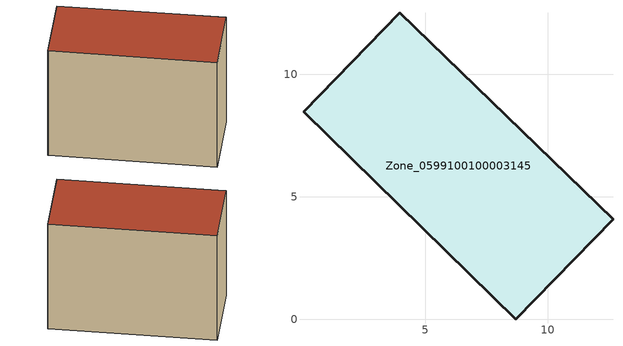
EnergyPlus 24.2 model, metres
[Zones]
Zone_0599100100003145
 floor ground (C_G): 0.03,8.48 3.96,12.52 12.66,4.09 8.69,0 0.07,8.44 z0
 wall outside (C_F): 12.66,4.09 3.96,12.52 0.03,8.48 0.07,8.44 8.69,0 12.66,4.09 z0:9.01
 roof outside (C_R): 3.96,12.52 0.03,8.48 0.07,8.44 8.69,0 12.66,4.09 z9.01
[BUILDING]
Pand.0599100100003145: North Axis=0; Terrain=City; Loads Convergence Tolerance Value=0.04; Temperature Convergence Tolerance Value=0.4; Solar Distribution=FullExterior; Maximum Number of Warmup Days=25; Minimum Number of Warmup Days=1
[Site:Location]
Rotterdam.The.Hague.AP_ZH_NLD Design_Conditions: Latitude=51.96; Longitude=4.45; Time Zone=1; Elevation=-4.5
[SITE:GROUNDTEMPERATURE:BUILDINGSURFACE]
18, 18, 18, 18, 18, 18, 18, 18, 18, 18, 18, 18
[MATERIAL] Thermal Absorptance=0.9; Solar Absorptance=0.7; Visible Absorptance=0.7
Name | Roughness | Thickness | Conductivity | Density | Specific Heat
G.TI.2006-2014 | MediumSmooth | 0.15 | 0.06 | 540 | 1210
F.TI.2006-2014 | Rough | 0.3 | 0.12 | 1920 | 840
R.TI.2006-2014 | MediumRough | 0.2 | 0.08 | 1500 | 1000
[CONSTRUCTION]
C_G: G.TI.2006-2014
C_F: F.TI.2006-2014
C_R: R.TI.2006-2014
[ZONE]
Zone_0599100100003145: Type=1; Multiplier=1; Ceiling Height=Autocalculate; Volume=Autocalculate; Floor Area=autocalculate; Part of Total Floor Area=Yes
[ZONEINFILTRATION:DESIGNFLOWRATE]
Infil_Zone_0599100100003145: Zone or ZoneList or Space or SpaceList=Zone_0599100100003145; Schedule=AlwaysOn; Design Flow Rate Calculation Method=Flow/Area; Flow Rate per Floor Area=0.0015; Constant Term Coefficient=1; Temperature Term Coefficient=0; Velocity Term Coefficient=0; Velocity Squared Term Coefficient=0
[HVACTEMPLATE:ZONE:IDEALLOADSAIRSYSTEM]
Zone_0599100100003145: Maximum Heating Supply Air Temperature=50; Minimum Cooling Supply Air Temperature=13; Maximum Heating Supply Air Humidity Ratio=0.0156; Minimum Cooling Supply Air Humidity Ratio=0.0077; Heating Limit=NoLimit; Cooling Limit=NoLimit; Dehumidification Control Type=ConstantSensibleHeatRatio; Cooling Sensible Heat Ratio=0.7; Dehumidification Setpoint=60; Humidification Control Type=None; Humidification Setpoint=30; Outdoor Air Method=None; Outdoor Air Flow Rate per Person=0.00944; Outdoor Air Flow Rate per Zone Floor Area=0; Outdoor Air Flow Rate per Zone=0; Demand Controlled Ventilation Type=None; Outdoor Air Economizer Type=NoEconomizer; Heat Recovery Type=None; Sensible Heat Recovery Effectiveness=0.7; Latent Heat Recovery Effectiveness=0.65
[ZONECONTROL:THERMOSTAT]
ThermostatControl_Zone_0599100100003145: Zone or ZoneList=Zone_0599100100003145; Control Type Schedule=DualSetpointControlType; Control 1=Thermostat_Zone_0599100100003145; Temperature Difference Between Cutout And Setpoint=0
[THERMOSTATSETPOINT:DUALSETPOINT]
Thermostat_Zone_0599100100003145: Heating Setpoint Temperature Schedule=HeatingSetpoint_Zone_0599100100003145; Cooling Setpoint Temperature Schedule=CoolingSetpoint_Zone_0599100100003145
[SCHEDULE:COMPACT]
HeatingSetpoint_Zone_0599100100003145: Through: 12/31, For: AllDays, Until: 24:00, 21
CoolingSetpoint_Zone_0599100100003145: Through: 12/31, For: AllDays, Until: 24:00, 24
DualSetpointControlType: Through: 12/31, For: AllDays, Until: 24:00, 4
AlwaysOn: Through: 12/31, For: AllDays, Until: 24:00, 1
